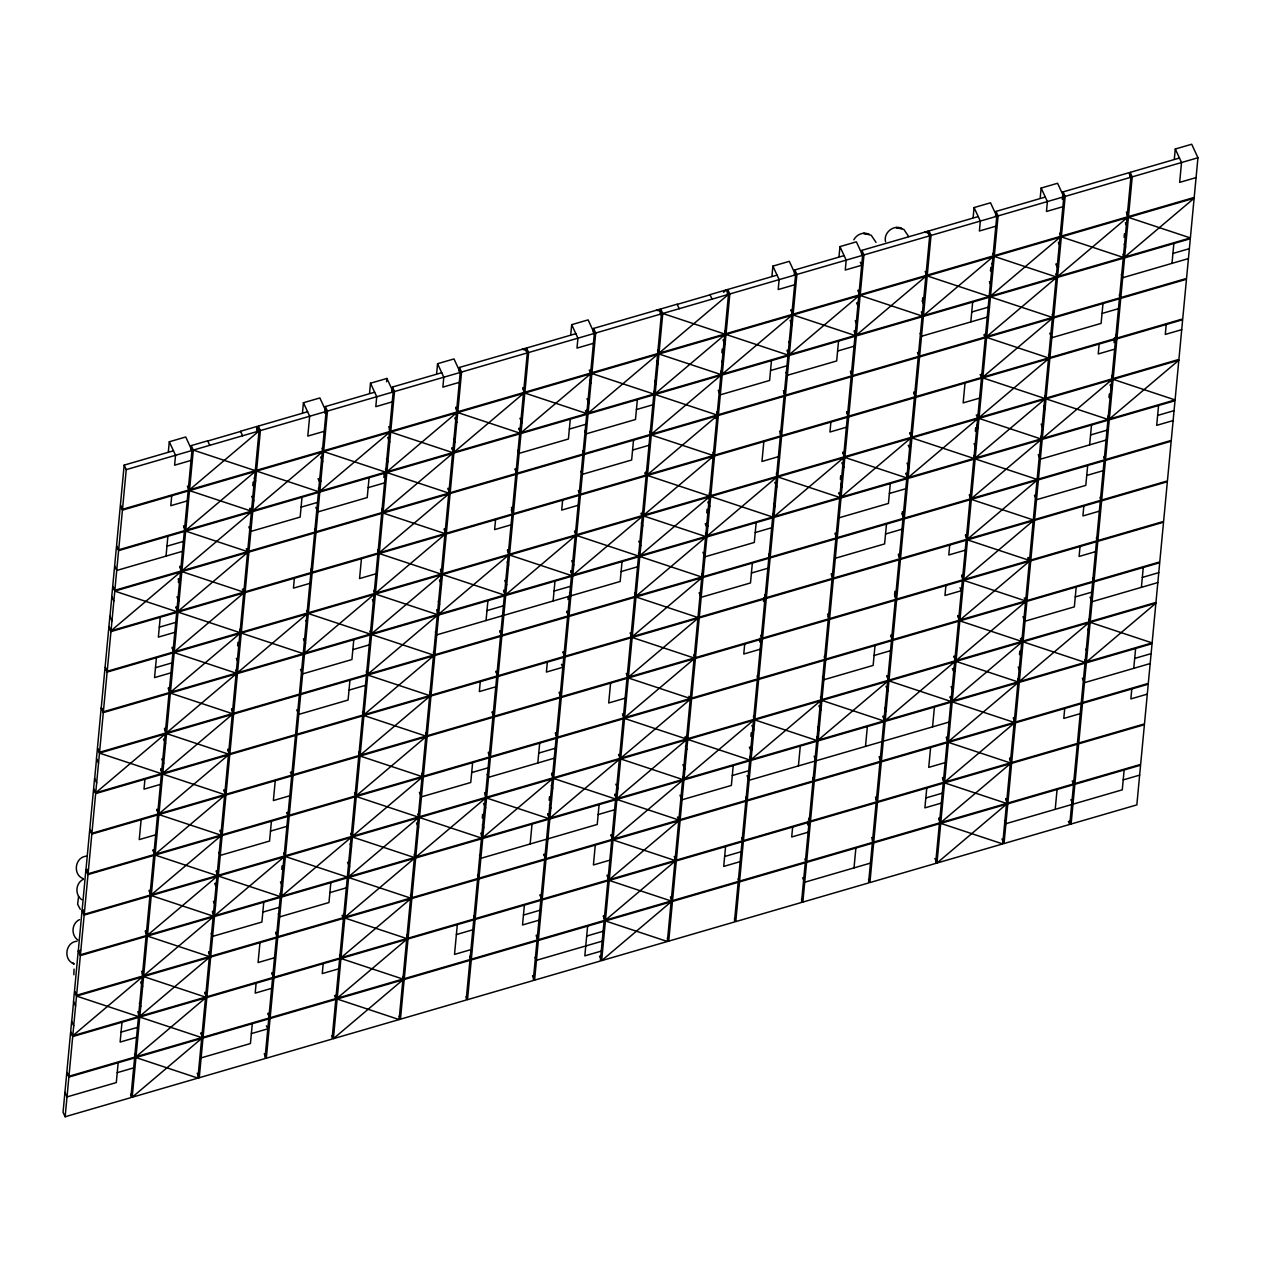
<?xml version="1.0" encoding="UTF-8"?>
<svg xmlns="http://www.w3.org/2000/svg" width="1261" height="1261" viewBox="0 0 1261 1261"><rect width="100%" height="100%" fill="white"/><g stroke="black" fill="none" stroke-linecap="round" stroke-linejoin="round"><path stroke-width="1.5" d="M74.036 969.078L73.863 974.785M80.562 950.305L78.229 950.983L74.525 990.768L76.606 995.26L142.335 976.14L146.071 936.45L80.357 955.586L76.606 995.26M88.207 869.318L85.874 869.995L82.17 909.764L84.251 914.272L149.98 895.152L153.732 855.462L88.002 874.582L84.251 914.272M101.179 708.004L97.475 747.789L99.556 752.281L165.27 733.161L169.021 693.471L103.307 712.607L99.556 752.281M173.466 450.776L124.161 465.12L120.425 504.81L122.506 509.302L188.22 490.182L191.971 450.492L185.73 436.984L169.305 441.776L168.359 451.69M71.719 1021.52L73.595 1001.675M94.67 778.541L96.545 758.696M109.959 616.55L111.835 596.705M65.131 1116.757L68.882 1077.067L66.801 1072.575L63.05 1112.249L65.131 1116.757L130.86 1097.637L134.596 1057.947L68.882 1077.067M68.961 1076.263L72.697 1036.574L70.616 1032.065L66.88 1071.755L68.961 1076.263L134.675 1057.128L138.426 1017.454L72.697 1036.574M84.172 915.076L149.901 895.956L146.15 935.646L80.436 954.766L84.172 915.076L82.091 910.584M88.081 873.778L91.832 834.088L89.752 829.58L86 869.27L88.081 873.778L153.81 854.659L157.546 814.969L91.832 834.088M91.911 833.285L95.647 793.595L93.566 789.087L89.83 828.776L91.911 833.285L157.625 814.149L161.376 774.475L95.647 793.595M103.37 711.787L107.122 672.097L105.041 667.605L101.29 707.295L103.37 711.787L169.1 692.667L172.852 652.977L107.122 672.097M107.201 671.293L110.952 631.603L108.872 627.111L105.12 666.785L107.201 671.293L172.93 652.173L176.682 612.483L110.952 631.603M114.846 590.306L118.597 550.616L116.516 546.108L112.765 585.798L114.846 590.306L180.575 571.17L184.327 531.496L118.597 550.616M118.676 549.812L122.427 510.122L120.347 505.614L116.595 545.304L118.676 549.812L184.405 530.676L188.141 490.986L122.427 510.122M122.506 509.302L126.242 469.628L124.161 465.12M118.171 1062.724L116.296 1082.568L67.006 1096.912L64.926 1092.404M122.002 1022.23L120.126 1042.075L136.551 1037.299M141.122 819.745L139.246 839.59L155.67 834.814M144.952 779.251L144.006 789.165L160.446 784.389M156.411 657.753L154.551 677.598L170.976 672.822M160.242 617.26L158.366 637.104L174.806 632.328M166.026 556.117L167.886 536.272M171.717 495.778L170.787 505.693L187.211 500.916M190.884 449.389L191.231 445.606L207.671 440.814L209.752 445.322M178.4 582.598L178.731 579.004M138.505 1016.634L142.257 976.944L76.527 996.08L72.775 1035.77L138.505 1016.634L76.527 996.08L74.446 991.572L73.516 1001.502L75.597 1005.994M161.455 773.655L165.207 733.965L99.477 753.101L95.726 792.791L161.455 773.655L99.477 753.101L97.396 748.593L96.466 758.523L98.547 763.015M176.745 611.68L180.496 571.99L114.783 591.11L111.031 630.799L176.745 611.68L114.783 591.11L112.702 586.601L111.756 596.532L113.837 601.04M256.598 430.253L256.96 426.47L240.52 431.262L242.601 435.754M257.827 431.041L258.3 426.092L307.589 411.748M237.635 645.884L237.982 642.275M252.767 485.706L253.114 482.096M197.914 1078.108L201.665 1038.433L135.952 1057.553L132.2 1097.243L197.914 1078.108L135.952 1057.553L134.564 1054.559M201.744 1037.614L205.496 997.924L139.766 1017.06L136.015 1056.75L201.744 1037.614L139.766 1017.06L138.379 1014.049M205.575 997.12L209.31 957.43L143.596 976.566L139.845 1016.24L205.575 997.12L143.596 976.566L142.209 973.555M209.389 956.626L213.141 916.936L147.411 936.072L143.675 975.746L209.389 956.626L147.411 936.072L145.33 931.564M213.219 916.132L216.971 876.442L151.241 895.562L147.49 935.252L213.219 916.132L151.241 895.562L149.161 891.07M217.05 875.638L220.785 835.948L155.071 855.068L151.32 894.758L217.05 875.638L155.071 855.068L152.991 850.576M220.864 835.129L224.616 795.455L158.886 814.574L155.15 854.264L220.864 835.129L158.886 814.574L156.805 810.066M224.694 794.635L228.446 754.945L162.716 774.081L158.965 813.771L224.694 794.635L162.716 774.081L160.636 769.573M228.525 754.141L232.26 714.451L166.547 733.587L162.795 773.261L228.525 754.141L166.547 733.587L164.466 729.079M232.339 713.647L236.091 673.957L170.361 693.077L166.625 732.767L232.339 713.647L170.361 693.077L168.28 688.585M236.17 673.153L239.921 633.463L174.191 652.583L170.44 692.273L236.17 673.153L174.191 652.583L172.111 648.091M239.984 632.659L243.736 592.969L178.022 612.089L174.27 651.779L239.984 632.659L178.022 612.089L175.941 607.581M247.566 552.476L178.085 611.286L181.836 571.596L247.566 552.476L243.814 592.15L178.085 611.286L176.004 606.777M255.211 471.472L185.745 530.282L189.497 490.608L255.211 471.472L251.459 511.162L185.745 530.282L183.665 525.79M188.173 486.793L189.56 489.788L255.289 470.668L259.041 430.978L256.96 426.47M203.005 1038.039L268.735 1018.92L264.983 1058.594L199.254 1077.729L203.005 1038.039L200.925 1033.531M206.836 997.546L272.565 978.41L268.814 1018.1L203.084 1037.236L206.836 997.546L204.755 993.037M210.666 957.052L276.38 937.916L272.628 977.606L206.914 996.726L210.666 957.052L208.585 952.544M214.48 916.542L280.21 897.422L276.458 937.112L210.729 956.232L214.48 916.542L212.4 912.05M222.125 835.554L287.855 816.434L284.103 856.109L218.389 875.244L222.125 835.554L220.044 831.046M225.955 795.06L291.685 775.925L287.934 815.615L222.204 834.75L225.955 795.06L223.875 790.552M229.786 754.567L295.5 735.431L291.764 775.121L226.034 794.241L229.786 754.567L227.705 750.059M233.6 714.057L299.33 694.937L295.578 734.627L229.865 753.747L233.6 714.057L231.52 709.565M237.431 673.563L303.16 654.443L299.409 694.133L233.679 713.253L237.431 673.563L236.043 670.568M245.075 592.575L310.805 573.456L307.053 613.13L241.34 632.265L245.075 592.575L243.688 589.581M248.906 552.082L314.635 532.946L310.884 572.636L245.154 591.772L248.906 552.082L247.519 549.071M252.736 511.588L248.984 551.262L314.698 532.142L318.45 492.452L252.736 511.588L251.349 508.577M252.799 510.768L256.55 471.078L322.28 451.958L318.529 491.648L252.799 510.768L322.28 451.958M258.3 426.092L260.381 430.584L256.629 470.274L322.359 451.154L326.11 411.464L319.868 397.956L303.428 402.732L302.498 412.662M252.295 1023.696L250.435 1043.541L201.129 1057.884M256.125 983.202L255.195 993.116L271.619 988.34M259.955 942.708L258.079 962.537L274.504 957.761M263.77 902.198L261.91 922.043L212.605 936.387L211.218 933.392M271.43 821.21L269.555 841.055L220.265 855.399L218.878 852.389M275.245 780.717L273.369 800.562L289.809 795.77M294.38 578.232L293.435 588.146L309.875 583.37M302.025 497.244L300.15 517.073L250.86 531.433L248.78 526.925M281.755 869.349L282.101 865.74M324.739 413.182L325.37 406.562L374.659 392.218M280.289 896.618L284.024 856.928L218.311 876.048L214.559 915.738L280.289 896.618L218.311 876.048L216.23 871.556M303.239 653.639L306.975 613.949L241.261 633.069L237.509 672.759L303.239 653.639L241.261 633.069L239.874 630.074M270.075 1018.525L335.804 999.39L332.053 1039.08L266.323 1058.215L270.075 1018.525L267.994 1014.017M273.905 978.032L339.619 958.896L335.867 998.586L270.153 1017.706L273.905 978.032L271.824 973.524M342.062 915.407L343.449 918.402L339.698 958.092L273.968 977.212L277.719 937.522L275.639 933.03M281.55 897.028L347.279 877.908L343.528 917.598L277.798 936.718L281.55 897.028L280.163 894.033M289.195 816.04L354.924 796.905L351.173 836.595L285.443 855.73L289.195 816.04L287.807 813.03M293.025 775.547L358.739 756.411L355.003 796.101L289.273 815.221L293.025 775.547L291.638 772.536M293.104 774.727L296.839 735.053L362.569 715.917L358.818 755.607L293.104 774.727L291.717 771.732M370.293 634.11L308.314 613.555L374.044 594.435L370.293 634.11L304.579 653.245L308.314 613.555L306.927 610.56M312.145 573.061L308.393 612.751L374.123 593.616L377.874 553.926L312.145 573.061L310.758 570.051M315.975 532.568L381.689 513.432L377.953 553.122L312.224 572.242L315.975 532.568L314.588 529.557M319.79 492.058L385.519 472.938L381.768 512.628L316.054 531.748L319.79 492.058L318.402 489.063M369.552 393.148L370.498 383.218L386.922 378.442L393.164 391.95L389.428 431.64L323.699 450.76L327.45 411.07L325.37 406.562M323.194 963.688L322.249 973.602L338.689 968.826M330.839 882.684L328.963 902.529L279.674 916.873L278.287 913.878M349.959 680.199L348.083 700.044L298.794 714.388L296.713 709.896M353.789 639.705L351.914 659.55L302.624 673.894L300.544 669.386M361.434 558.718L359.558 578.563L375.999 573.771M369.095 477.714L367.219 497.559L317.914 511.903L315.833 507.411M386.623 381.752L386.922 378.442M383.88 477.493L384.416 471.819M391.966 392.013L392.423 387.048L441.728 372.704M347.342 877.089L351.094 837.414L285.38 856.534L281.629 896.224L347.342 877.089L285.38 856.534L283.993 853.539M385.598 472.134L389.35 432.444L323.62 451.564L319.868 491.254L385.598 472.134L323.62 451.564L322.233 448.569M348.619 877.514L344.868 917.204L410.582 898.068L414.333 858.394L348.619 877.514L410.582 898.068M414.412 857.575L352.434 837.02L418.163 817.9L414.412 857.575L348.682 876.71L352.434 837.02L351.047 834.01M436.621 373.619L437.567 363.704L453.992 358.928L460.233 372.436L456.482 412.111L390.768 431.246L394.504 391.556L392.423 387.048M459.13 371.317L459.445 367.44L525.222 348.414L527.303 352.907L523.551 392.597L457.822 411.732L455.741 407.224M399.122 1019.566L402.858 979.876L337.144 999.011L333.393 1038.686L399.122 1019.566L337.144 999.011L335.757 996.001M402.937 979.072L406.688 939.382L340.959 958.502L337.223 998.192L402.937 979.072L340.959 958.502L339.572 955.507M406.767 938.578L410.519 898.888L344.789 918.008L341.037 957.698L406.767 938.578L344.789 918.008L343.402 915.013M418.242 817.081L421.994 777.391L356.264 796.526L352.513 836.216L418.242 817.081L356.264 796.526L354.877 793.516M422.057 776.587L425.808 736.897L360.094 756.033L356.343 795.707L422.057 776.587L360.094 756.033L358.707 753.022M425.887 736.093L429.638 696.403L363.909 715.523L360.157 755.213L425.887 736.093L363.909 715.523L362.522 712.528M429.717 695.599L433.453 655.909L367.739 675.029L363.988 714.719L429.717 695.599L367.739 675.029L366.352 672.034M433.532 655.09L437.283 615.415L371.569 634.535L367.818 674.225L433.532 655.09L371.569 634.535L370.182 631.54M437.362 614.596L441.114 574.906L375.384 594.041L371.632 633.731L437.362 614.596L375.384 594.041L373.997 591.031M441.192 574.102L444.928 534.412L379.214 553.547L375.463 593.222L441.192 574.102L379.214 553.547L377.827 550.537M445.007 533.608L448.758 493.918L383.029 513.054L379.293 552.728L445.007 533.608L383.029 513.054L381.642 510.043M448.837 493.114L452.589 453.424L386.859 472.544L383.108 512.234L448.837 493.114L386.859 472.544L385.472 469.549M452.667 452.62L456.403 412.93L390.689 432.05L386.938 471.74L452.667 452.62L390.689 432.05L389.302 429.055M404.198 979.482L469.927 960.362L466.176 1000.052L400.462 1019.172L404.198 979.482L402.811 976.487M408.028 938.988L404.277 978.678L470.006 959.558L473.758 919.868L408.028 938.988L406.641 935.993M411.858 898.494L477.572 879.374L473.837 919.064L408.107 938.184L411.858 898.494L410.471 895.499M415.673 858L481.403 838.88L477.651 878.554L411.937 897.69L415.673 858L414.286 854.99M423.333 777.012L489.047 757.877L485.296 797.567L419.582 816.687L423.333 777.012L421.946 774.002M427.148 736.503L492.878 717.383L489.126 757.073L423.412 776.193L427.148 736.503L425.761 733.508M430.978 696.009L496.708 676.889L492.956 716.579L427.227 735.699L430.978 696.009L429.591 693.014M434.809 655.515L500.522 636.395L496.771 676.069L431.057 695.205L434.809 655.515L433.421 652.52M438.623 615.021L504.353 595.901L500.601 635.576L434.872 654.711L438.623 615.021L437.236 612.011M446.284 534.034L511.998 514.898L508.246 554.588L442.532 573.708L446.284 534.034L444.203 529.525M450.098 493.524L515.828 474.404L512.076 514.094L446.347 533.214L450.098 493.524L448.018 489.032M453.928 453.03L519.642 433.91L515.907 473.6L450.177 492.72L453.928 453.03L451.848 448.538M457.822 411.732L461.573 372.042L459.493 367.534M457.317 924.644L454.512 954.419L470.936 949.628M472.623 762.669L470.747 782.498L421.458 796.842L419.377 792.349M480.268 681.665L479.338 691.595L495.762 686.804M486.052 620.522L487.912 600.677M495.573 519.674L494.627 529.604L511.068 524.828M525.175 348.32L525.002 350.117L522.196 349.187M511.462 507.3L513.416 513.7L579.146 494.58L582.897 454.89L517.168 474.01L513.416 513.7M526.247 351.33L526.562 348.02L575.851 333.676M482.269 818.011L482.616 814.401M481.481 838.061L485.233 798.371L419.503 817.506L415.752 857.196L481.481 838.061L419.503 817.506L418.116 814.496M504.432 595.082L508.183 555.392L442.453 574.527L438.702 614.217L504.432 595.082L442.453 574.527L441.066 571.517M519.721 433.09L523.473 393.416L457.743 412.536L454.007 452.226L519.721 433.09L457.743 412.536L455.662 408.028M471.267 959.968L536.997 940.848L533.245 980.538L467.516 999.658L471.267 959.968L469.88 956.973M475.098 919.474L540.811 900.354L537.076 940.044L471.346 959.164L475.098 919.474L473.71 916.479M478.912 878.98L544.642 859.86L540.89 899.534L475.176 918.67L478.912 878.98L477.525 875.985M482.742 838.486L548.472 819.351L544.72 859.04L478.991 878.176L482.742 838.486L481.355 835.476M490.387 757.483L556.117 738.363L552.365 778.053L486.651 797.173L490.387 757.483L488.306 752.99M494.217 716.989L559.947 697.869L556.196 737.559L490.466 756.679L494.217 716.989L492.137 712.497M498.048 676.495L563.762 657.375L560.026 697.049L494.296 716.185L498.048 676.495L495.967 671.987M501.862 636.001L567.592 616.881L563.84 656.555L498.127 675.691L501.862 636.001L499.782 631.493M505.693 595.507L571.422 576.372L567.671 616.062L501.941 635.197L505.693 595.507L503.612 590.999M513.337 514.504L579.067 495.384L575.315 535.074L509.586 554.194L513.337 514.504L511.257 510.011M520.998 433.516L586.712 414.396L582.96 454.07L517.246 473.206L520.998 433.516L518.917 429.008M570.76 334.591L571.69 324.676L588.115 319.884L594.357 333.393L590.621 373.083L524.891 392.203L528.643 352.528L526.562 348.02M524.387 905.13L522.511 924.975L538.951 920.199M530.156 843.987L532.032 824.142M537.816 762.984L539.692 743.139M547.337 662.151L546.391 672.066L562.832 667.29L561.444 664.295M553.106 601.008L554.982 581.163M562.627 500.16L561.697 510.09L578.121 505.298M570.287 419.172L568.412 439.017L519.122 453.361L517.735 450.366M568.017 599.59L568.333 596.295M593.269 332.289L593.584 328.412L659.345 309.386L661.426 313.879L657.675 353.569L591.961 372.689L590.574 369.694M549.165 800.309L549.512 796.7M548.551 818.547L552.286 778.857L486.573 797.992L482.821 837.667L548.551 818.547L486.573 797.992L485.186 794.982M571.485 575.568L575.237 535.878L509.523 555.013L505.771 594.688L571.485 575.568L509.523 555.013L507.442 550.505M590.542 373.886L521.061 432.712L524.812 393.022L590.542 373.886L586.791 413.576L521.061 432.712L518.98 428.204M538.337 940.454L604.066 921.334L600.315 961.024L534.585 980.144L538.337 940.454L536.256 935.961M542.167 899.96L607.881 880.84L604.129 920.514L538.415 939.65L542.167 899.96L540.086 895.452M545.981 859.466L611.711 840.33L607.96 880.02L542.23 899.156L545.981 859.466L543.901 854.958M549.812 818.972L615.526 799.837L611.79 839.527L546.06 858.646L549.812 818.972L547.731 814.464M557.457 737.969L623.186 718.849L619.435 758.539L553.705 777.659L557.457 737.969L555.376 733.476M561.287 697.475L627.001 678.355L623.265 718.045L557.535 737.165L561.287 697.475L559.206 692.967M565.101 656.981L630.831 637.861L627.08 677.535L561.366 696.671L565.101 656.981L563.021 652.473M568.932 616.487L634.661 597.351L630.91 637.041L565.18 656.177L568.932 616.487L566.851 611.979M572.762 575.993L638.476 556.858L634.74 596.548L569.01 615.667L572.762 575.993L570.681 571.485M644.749 472.859L646.136 475.87L642.385 515.56L576.655 534.68L580.407 494.99L578.326 490.497M584.237 454.496L649.951 435.376L646.199 475.05L580.486 494.186L584.237 454.496L582.85 451.501M588.052 414.002L653.781 394.882L650.03 434.556L584.3 453.692L588.052 414.002L586.664 410.991M591.961 372.689L595.712 333.014L593.632 328.506M587.626 926.11L584.82 955.87L601.245 951.093M595.271 845.122L593.411 864.967L609.835 860.175M599.101 804.628L597.225 824.458L547.936 838.817M610.576 683.131L608.7 702.976L625.125 698.2M622.051 561.649L620.176 581.479L570.886 595.822L569.499 592.828M633.526 440.152L631.651 459.997L582.361 474.341L580.974 471.346M637.357 399.658L635.481 419.503L586.176 433.847L584.789 430.836M659.14 311.089L659.314 309.292M660.149 314.651L660.685 308.992L677.125 304.2L679.206 308.709M615.604 799.033L619.356 759.343L553.626 778.463L549.891 818.153L615.604 799.033L553.626 778.463L551.546 773.97M570.76 570.681L572.841 575.174L638.555 556.054L642.306 516.364L640.919 513.369M653.86 394.062L657.611 354.373L591.882 373.508L588.13 413.198L653.86 394.062L591.882 373.508L590.495 370.498M705.624 536.54L643.646 515.97L709.376 496.85L705.624 536.54L639.894 555.66L643.646 515.97L642.259 512.975M720.914 374.549L658.951 353.994L724.665 334.859L720.914 374.549L655.2 393.668L658.951 353.994L657.564 350.984M715.57 417.88L715.838 415.074M706.759 512.88L707.09 509.271M708.004 498.568L708.319 495.258M711.835 458.074L712.15 454.764M715.57 418.526L715.917 414.743M721.891 352.702L722.222 349.092M727.282 294.428L727.755 289.478L777.044 275.134M667.368 941.494L671.12 901.82L605.406 920.94L601.655 960.63L667.368 941.494L605.406 920.94L603.325 916.432M671.199 901L674.95 861.31L609.221 880.446L605.469 920.136L671.199 901L609.221 880.446L607.14 875.938M675.029 860.506L678.781 820.816L613.051 839.952L609.299 879.626L675.029 860.506L613.051 839.952L610.97 835.444M682.595 780.323L613.13 839.132L616.881 799.442L682.595 780.323L678.844 820.013L613.13 839.132L611.049 834.64M614.864 794.131L616.944 798.639L682.674 779.519L686.425 739.829L685.038 736.818M619.387 755.134L620.775 758.145L686.504 739.025L690.24 699.335L688.853 696.324M690.319 698.515L694.07 658.841L628.341 677.961L624.605 717.651L690.319 698.515L628.341 677.961L626.26 673.453M694.149 658.021L697.9 618.331L632.171 637.467L628.419 677.157L694.149 658.021L632.171 637.467L630.09 632.959M697.979 617.527L701.715 577.837L636.001 596.973L632.25 636.647L697.979 617.527L636.001 596.973L634.614 593.963M701.794 577.034L705.545 537.344L639.816 556.464L636.08 596.154L701.794 577.034L639.816 556.464L638.429 553.469M709.454 496.046L713.19 456.356L647.476 475.476L643.725 515.166L709.454 496.046L647.476 475.476L646.089 472.481M713.269 455.536L717.02 415.862L651.291 434.982L647.555 474.672L713.269 455.536L651.291 434.982L649.904 431.971M717.099 415.042L720.851 375.352L655.121 394.488L651.37 434.178L717.099 415.042L655.121 394.488L653.734 391.477M657.643 350.18L659.014 353.175L724.744 334.055L728.495 294.365L726.415 289.857L709.99 294.648L712.071 299.141M672.46 901.426L738.189 882.29L734.438 921.98L668.724 941.116L672.46 901.426L670.379 896.918M676.29 860.932L742.02 841.796L738.268 881.486L672.539 900.606L676.29 860.932L674.209 856.424M680.12 820.438L745.834 801.302L742.083 840.992L676.369 860.112L680.12 820.438L678.733 817.427M683.935 779.928L680.183 819.618L745.913 800.499L749.664 760.809L683.935 779.928L682.548 776.934M749.743 760.005L687.765 739.435L753.495 720.315L749.743 760.005L684.014 779.125L687.765 739.435L686.378 736.44M687.844 738.631L691.595 698.941L757.309 679.821L753.558 719.495L687.844 738.631L686.457 735.62M695.41 658.447L691.659 698.137L757.388 679.001L761.14 639.311L695.41 658.447L694.023 655.436M695.489 657.627L699.24 617.953L764.954 598.817L761.218 638.507L695.489 657.627L694.102 654.632M703.055 577.443L699.319 617.133L765.033 598.013L768.784 558.324L703.055 577.443L701.668 574.449M706.885 536.95L772.615 517.83L768.863 557.52L703.134 576.64L706.885 536.95L705.498 533.955M714.53 455.962L780.26 436.842L776.508 476.516L710.794 495.652L714.53 455.962L713.143 452.967M718.36 415.468L784.09 396.332L780.338 436.022L714.609 455.158L718.36 415.468L716.973 412.457M722.19 374.974L787.904 355.838L784.169 395.528L718.439 414.648L722.19 374.974L720.803 371.963M771.953 276.049L772.883 266.118L789.323 261.342L795.565 274.851L791.813 314.541L726.084 333.661L729.835 293.971L727.755 289.478M725.579 846.588L723.704 866.433L740.144 861.641M733.224 765.585L731.364 785.43L682.059 799.773L679.978 795.281M744.699 644.103L743.769 654.018L760.194 649.242M752.36 563.1L750.484 582.945L701.195 597.288L699.114 592.796M756.174 522.606L754.299 542.451L705.009 556.795L702.929 552.302M763.835 441.618L761.959 461.463L778.384 456.671M771.48 360.63L769.604 380.459L720.315 394.819L718.234 390.311M750.878 736.345L751.209 732.736M759.689 641.991L760.036 638.208M763.504 601.481L763.867 597.714M794.351 274.914L794.824 269.949L844.113 255.605M772.694 517.026L776.429 477.336L710.715 496.456L706.964 536.146L772.694 517.026L710.715 496.456L709.328 493.461M787.983 355.035L791.735 315.345L726.005 334.464L722.269 374.154L787.983 355.035L726.005 334.464L724.618 331.47M739.529 881.912L805.259 862.776L801.507 902.466L735.778 921.602L739.529 881.912L738.142 878.901M743.36 841.418L739.608 881.092L805.338 861.972L809.073 822.282L743.36 841.418L741.972 838.407M747.174 800.908L812.904 781.788L809.152 821.478L743.438 840.598L747.174 800.908L745.787 797.914M751.004 760.415L816.734 741.295L812.982 780.985L747.253 800.105L751.004 760.415L749.617 757.42M758.649 679.427L824.379 660.291L820.627 699.981L754.898 719.117L758.649 679.427L757.262 676.416M762.479 638.933L828.209 619.797L824.458 659.487L758.728 678.607L762.479 638.933L761.092 635.922M766.31 598.439L832.024 579.303L828.272 618.993L762.558 638.113L766.31 598.439L764.923 595.428M770.124 557.929L835.854 538.81L832.102 578.5L766.373 597.619L770.124 557.929L768.737 554.935M773.955 517.436L839.668 498.316L835.933 538.006L770.203 557.126L773.955 517.436L772.567 514.441M781.599 436.448L847.329 417.312L843.577 457.002L777.848 476.138L781.599 436.448L780.212 433.437M785.43 395.954L851.143 376.818L847.408 416.508L781.678 435.628L785.43 395.954L784.043 392.943M789.244 355.444L854.974 336.324L851.222 376.014L785.508 395.134L789.244 355.444L787.163 350.952M839.022 256.535L839.952 246.604L856.377 241.828L862.619 255.337L858.883 295.027L793.153 314.147L796.905 274.457L794.824 269.949M792.649 827.074L791.703 836.989L808.143 832.213M798.418 765.916L800.294 746.071M830.889 422.104L829.959 432.019L846.383 427.243M838.549 341.101L836.673 360.945L787.384 375.289L785.997 372.294M807.623 824.946L807.986 821.179M840.378 479.259L840.709 475.649M861.531 254.218L861.846 250.356L927.607 231.315L929.688 235.823L925.937 275.497L860.223 294.633L858.142 290.125M816.797 740.475L820.548 700.801L754.835 719.921L751.083 759.611L816.797 740.475L754.835 719.921L753.447 716.926M839.747 497.496L843.499 457.822L777.785 476.942L774.033 516.632L839.747 497.496L777.785 476.942L776.398 473.947M855.053 335.521L858.804 295.831L793.074 314.951L789.323 354.64L855.053 335.521L793.074 314.951L790.994 310.458M806.599 862.398L872.313 843.262L868.577 882.952L802.847 902.072L806.599 862.398L805.212 859.387M810.413 821.888L876.143 802.768L872.391 842.458L806.677 861.578L810.413 821.888L809.026 818.893M814.243 781.394L879.973 762.274L876.222 801.964L810.492 821.084L814.243 781.394L812.856 778.4M818.074 740.901L883.788 721.781L880.052 761.455L814.322 780.591L818.074 740.901L816.687 737.906M825.719 659.913L891.448 640.777L887.697 680.467L821.967 699.587L825.719 659.913L824.331 656.902M829.549 619.419L895.263 600.283L891.511 639.973L825.797 659.093L829.549 619.419L828.162 616.408M833.363 578.909L899.093 559.789L895.342 599.479L829.612 618.599L833.363 578.909L831.283 574.417M837.194 538.415L902.923 519.296L899.172 558.986L833.442 578.105L837.194 538.415L835.113 533.923M841.024 497.922L906.738 478.802L902.986 518.476L837.272 537.612L841.024 497.922L838.943 493.414M848.669 416.934L914.398 397.798L910.647 437.488L844.917 456.608L848.669 416.934L846.588 412.426M852.499 376.424L918.213 357.304L914.461 396.994L848.748 416.114L852.499 376.424L850.418 371.932M856.314 335.93L922.043 316.81L918.292 356.5L852.562 375.62L856.314 335.93L854.233 331.438M860.223 294.633L863.958 254.943L861.878 250.435M802.642 877.735L804.723 882.227L854.012 867.883L855.888 848.054M865.487 746.402L867.363 726.557M875.008 645.569L873.132 665.414L823.843 679.758L822.456 676.747M886.483 524.072L884.607 543.917L835.318 558.26M890.313 483.578L888.438 503.423L839.148 517.767M927.402 233.033L927.56 231.22M894.916 591.283L894.601 594.577L896.681 599.085L962.411 579.965L966.162 540.275L900.433 559.395L896.681 599.085M902.214 513.495L902.387 511.698M928.632 234.231L928.947 230.921L978.237 216.577M922.39 301.363L922.737 297.754M883.866 720.961L887.618 681.287L821.888 700.407L818.153 740.097L883.866 720.961L821.888 700.407L820.501 697.396M906.817 477.982L910.568 438.292L844.838 457.428L841.087 497.118L906.817 477.982L844.838 457.428L842.758 452.92M922.122 316.007L925.858 276.317L860.144 295.437L856.392 335.127L922.122 316.007L860.144 295.437L858.063 290.928M873.652 842.868L939.382 823.748L935.63 863.438L869.917 882.558L873.652 842.868L872.265 839.873M877.483 802.374L943.212 783.254L939.461 822.944L873.731 842.064L877.483 802.374L876.096 799.379M881.313 761.88L947.027 742.761L943.291 782.435L877.561 801.57L881.313 761.88L879.232 757.372M885.127 721.387L950.857 702.267L947.106 741.941L881.392 761.077L885.127 721.387L883.047 716.879M892.788 640.399L958.502 621.263L954.766 660.953L889.037 680.073L892.788 640.399L890.707 635.891M896.603 599.889L962.332 580.769L958.581 620.459L892.867 639.579L896.603 599.889L894.522 595.397M904.263 518.901L969.977 499.782L966.241 539.456L900.512 558.591L904.263 518.901L902.182 514.393M908.078 478.408L973.807 459.272L970.056 498.962L904.342 518.098L908.078 478.408L905.997 473.9M915.738 397.42L981.452 378.284L977.701 417.974L911.987 437.094L915.738 397.42L913.658 392.912M983.895 334.796L985.282 337.79L981.531 377.48L915.801 396.6L919.553 356.91L917.472 352.418M923.383 316.416L989.113 297.297L985.361 336.986L919.632 356.106L923.383 316.416L921.302 311.924M973.145 217.491L974.075 207.576L990.515 202.785L996.757 216.293L993.006 255.983L927.276 275.119L931.028 235.429L928.947 230.921M926.772 788.03L924.896 807.875L941.337 803.099M930.602 747.537L928.726 767.382L945.167 762.606M932.557 726.888L934.433 707.043M945.908 585.545L944.962 595.476L961.402 590.684L960.015 587.689M949.722 545.051L948.792 554.982L965.217 550.19M965.028 383.06L963.152 402.905L979.576 398.129M970.797 321.918L972.672 302.073M995.544 216.372L996.017 211.407L1045.306 197.063M975.352 431.215L975.699 427.605M990.484 271.02L990.831 267.411M950.936 701.447L954.687 661.757L888.958 680.893L885.206 720.583L950.936 701.447L888.958 680.893L886.877 676.385M973.886 458.468L977.638 418.778L911.908 437.914L908.156 477.588L973.886 458.468L911.908 437.914L909.827 433.406M989.176 296.477L992.927 256.803L927.213 275.923L923.462 315.613L989.176 296.477L927.213 275.923L925.133 271.414M1040.956 438.954L978.977 418.4L1044.691 399.264L1040.956 438.954L975.226 458.074L978.977 418.4L977.59 415.389M990.452 296.902L986.701 336.592L1052.415 317.457L1056.166 277.783L990.452 296.902L1052.415 317.457M1056.245 276.963L994.267 256.409L1059.997 237.273L1056.245 276.963L990.515 296.099L994.267 256.409L992.88 253.398M996.017 211.407L998.097 215.915L994.346 255.589L1060.075 236.469L1063.827 196.779L1057.585 183.271L1041.145 188.062L1040.215 197.977M1062.361 199.443L1063.086 191.893L1128.8 172.757L1130.881 177.265L1127.129 216.955L1061.415 236.075L1060.028 233.08M1019.471 654.664L1019.818 651.07M1002.7 843.924L1006.451 804.234L940.722 823.354L936.97 863.044L1002.7 843.924L940.722 823.354L938.641 818.862M1006.53 803.43L1010.266 763.74L944.552 782.86L940.801 822.55L1006.53 803.43L944.552 782.86L942.471 778.352M1010.345 762.921L1014.096 723.247L948.382 742.366L944.631 782.056L1010.345 762.921L948.382 742.366L946.302 737.858M1014.175 722.427L1017.926 682.737L952.197 701.873L948.445 741.563L1014.175 722.427L952.197 701.873L950.116 697.365M1018.005 681.933L1021.741 642.243L956.027 661.379L952.276 701.053L1018.005 681.933L956.027 661.379L953.947 656.871M1025.571 601.749L956.106 660.559L959.842 620.869L1025.571 601.749L1021.82 641.439L956.106 660.559L954.025 656.067M1033.216 520.761L963.751 579.571L967.502 539.881L1033.216 520.761L1029.48 560.436L963.751 579.571L961.67 575.063M1033.295 519.942L1037.046 480.268L971.317 499.388L967.581 539.077L1033.295 519.942L971.317 499.388L969.236 494.879M1037.125 479.448L1040.877 439.758L975.147 458.894L971.396 498.584L1037.125 479.448L975.147 458.894L973.76 455.883M1044.77 398.46L1048.522 358.77L982.792 377.89L979.056 417.58L1044.77 398.46L982.792 377.89L981.405 374.895M1048.6 357.966L1052.352 318.276L986.622 337.396L982.871 377.086L1048.6 357.966L986.622 337.396L985.235 334.401M1007.791 803.84L1073.521 784.72L1069.769 824.41L1004.04 843.53L1007.791 803.84L1005.711 799.332M1011.621 763.346L1077.335 744.226L1073.584 783.901L1007.87 803.036L1011.621 763.346L1009.541 758.838M1015.436 722.852L1081.166 703.717L1077.414 743.407L1011.685 762.542L1015.436 722.852L1013.355 718.344M1019.266 682.359L1084.996 663.223L1081.244 702.913L1015.515 722.033L1019.266 682.359L1017.879 679.348M1026.911 601.355L1092.641 582.235L1088.889 621.925L1023.16 641.045L1026.911 601.355L1025.524 598.36M1030.741 560.861L1026.99 600.551L1092.72 581.431L1096.455 541.741L1030.741 560.861L1029.354 557.866M1042.216 439.38L1038.465 479.054L1104.195 459.934L1107.93 420.244L1042.216 439.38L1040.829 436.369M1108.009 419.44L1046.031 398.87L1111.761 379.75L1108.009 419.44L1042.295 438.56L1046.031 398.87L1044.644 395.875M1049.861 358.376L1046.11 398.066L1111.839 378.946L1115.591 339.256L1049.861 358.376L1048.474 355.381M1053.692 317.882L1119.405 298.762L1115.67 338.437L1049.94 357.572L1053.692 317.882L1052.304 314.887M1057.506 277.388L1123.236 258.253L1119.484 297.943L1053.77 317.078L1057.506 277.388L1056.119 274.378M1061.415 236.075L1065.167 196.401L1063.086 191.893M1004.528 820.69L1005.915 823.685L1055.205 809.341L1057.081 789.496M1064.725 708.509L1063.795 718.423L1080.22 713.647M1076.2 587.011L1074.34 606.856L1025.035 621.2L1022.955 616.708M1080.031 546.517L1079.101 556.448L1095.525 551.656M1083.861 506.024L1082.915 515.938L1099.356 511.162M1087.676 465.53L1085.8 485.375L1036.51 499.719L1034.43 495.21M1089.63 444.865L1091.506 425.036M1099.151 344.032L1098.221 353.963L1114.645 349.171M1102.981 303.538L1101.105 323.383L1051.816 337.727L1049.735 333.219M1108.971 397.593L1109.317 393.984M1114.062 342.629L1114.535 337.664M1124.103 237.399L1124.449 233.789M1129.683 177.328L1130.14 172.379L1179.445 158.035M1085.059 662.419L1088.81 622.729L1023.097 641.849L1019.345 681.539L1085.059 662.419L1023.097 641.849L1021.709 638.854M1123.315 257.449L1127.066 217.759L1061.336 236.895L1057.585 276.569L1123.315 257.449L1061.336 236.895L1059.949 233.884M1074.861 784.326L1140.574 765.206L1136.839 804.881L1071.109 824.016L1074.861 784.326L1073.474 781.331M1074.939 783.522L1078.675 743.832L1144.405 724.697L1140.653 764.387L1074.939 783.522L1073.552 780.512M1086.336 662.829L1082.584 702.519L1148.298 683.399L1152.05 643.709L1086.336 662.829L1084.949 659.834M1152.128 642.905L1090.15 622.335L1155.88 603.215L1152.128 642.905L1086.399 662.025L1090.15 622.335L1088.763 619.34M1093.981 581.841L1090.229 621.531L1155.959 602.411L1159.71 562.721L1093.981 581.841L1092.593 578.846M1097.811 541.347L1163.525 522.227L1159.773 561.902L1094.059 581.037L1097.811 541.347L1096.424 538.352M1101.625 500.853L1167.355 481.718L1163.604 521.408L1097.874 540.543L1101.625 500.853L1100.238 497.843M1105.456 460.36L1171.17 441.224L1167.434 480.914L1101.704 500.034L1105.456 460.36L1104.069 457.349M1109.27 419.85L1175 400.73L1171.248 440.42L1105.534 459.54L1109.27 419.85L1107.883 416.855M1116.931 338.862L1182.645 319.742L1178.909 359.417L1113.179 378.552L1116.931 338.862L1115.544 335.867M1120.745 298.368L1186.475 279.248L1182.723 318.923L1117.01 338.058L1120.745 298.368L1119.358 295.358M1124.576 257.874L1190.305 238.739L1186.554 278.429L1120.824 297.564L1124.576 257.874L1123.188 254.864M1174.338 158.949L1175.284 149.019L1191.708 144.243L1197.95 157.751L1194.199 197.441L1128.485 216.561L1132.22 176.871L1130.14 172.379M1124.15 769.982L1122.274 789.827L1072.985 804.171L1070.904 799.663M1131.795 688.995L1130.865 698.909L1147.289 694.133M1133.749 668.33L1135.625 648.485M1141.394 587.342L1143.27 567.497M1158.575 405.506L1156.7 425.351L1173.124 420.575M1166.22 324.518L1165.29 334.433L1181.715 329.657M1171.989 263.376L1173.865 243.531M1175.079 399.926L1178.83 360.236L1113.1 379.356L1109.349 419.046L1175.079 399.926L1113.1 379.356L1111.713 376.361M1190.384 237.935L1194.12 198.245L1128.406 217.381L1124.654 257.055L1190.384 237.935L1128.406 217.381L1127.019 214.37M78.56 896.476L77.63 904.232L80.278 909.307M853.823 239.811C856.613 234.436 863.47 231.535 869.113 234.262L863.454 233.38L871.209 235.24L876.032 242.396M180.496 571.99L111.031 630.799L108.95 626.291L109.88 616.377L111.961 620.869M389.35 432.444L319.868 491.254L318.481 488.259M243.736 592.969L174.27 651.779L172.19 647.271M456.403 412.93L386.938 471.74L385.551 468.745M239.921 633.463L170.44 692.273L168.359 687.765M452.589 453.424L383.108 512.234L381.72 509.239M523.473 393.416L454.007 452.226L451.927 447.718M165.207 733.965L95.726 792.791L93.645 788.283L94.591 778.352L96.671 782.86M236.091 673.957L166.625 732.767L164.545 728.275M306.975 613.949L237.509 672.759L236.122 669.764M448.758 493.918L379.293 552.728L377.906 549.733M723.515 292.316L726.415 289.857M232.26 714.451L162.795 773.261L160.714 768.769M304.579 653.245L374.044 594.435M444.928 534.412L375.463 593.222L374.076 590.227M657.611 354.373L588.13 413.198L586.743 410.188M228.446 754.945L158.965 813.771L156.884 809.263M441.114 574.906L371.632 633.731L370.245 630.721M655.2 393.668L724.665 334.859M224.616 795.455L155.15 854.264L153.07 849.756M437.283 615.415L367.818 674.225L366.431 671.215M508.183 555.392L438.702 614.217L436.621 609.709M720.851 375.352L651.37 434.178L649.982 431.167M791.735 315.345L722.269 374.154L720.882 371.16M220.785 835.948L151.32 894.758L149.239 890.25M433.453 655.909L363.988 714.719L362.601 711.724M575.237 535.878L505.771 594.688L503.691 590.195M717.02 415.862L647.555 474.672L646.168 471.661M858.804 295.831L789.323 354.64L787.242 350.132M216.971 876.442L147.49 935.252L145.409 930.744M429.638 696.403L360.157 755.213L358.77 752.218M713.19 456.356L643.725 515.166L642.338 512.155M925.858 276.317L856.392 335.127L854.312 330.618M142.257 976.944L72.775 1035.77L70.695 1031.262L71.641 1021.347L73.721 1025.839M213.141 916.936L143.675 975.746L141.595 971.254M284.024 856.928L214.559 915.738L212.478 911.23M425.808 736.897L356.343 795.707L354.956 792.712M639.894 555.66L709.376 496.85M992.927 256.803L923.462 315.613L922.075 312.602M209.31 957.43L139.845 1016.24L137.764 1011.748M351.094 837.414L281.629 896.224L280.241 893.214M421.994 777.391L352.513 836.216L351.125 833.206M705.545 537.344L636.08 596.154L634.693 593.159M776.429 477.336L706.964 536.146L705.577 533.135M990.515 296.099L1059.997 237.273M205.496 997.924L136.015 1056.75L134.628 1053.739M348.682 876.71L418.163 817.9M701.715 577.837L632.25 636.647L630.863 633.652M843.499 457.822L774.033 516.632L772.646 513.621M1056.166 277.783L986.701 336.592L985.314 333.582M1127.066 217.759L1057.585 276.569L1056.198 273.574M201.665 1038.433L132.2 1097.243L130.813 1094.233M414.333 858.394L344.868 917.204L343.481 914.193M485.233 798.371L415.752 857.196L414.365 854.186M697.9 618.331L628.419 677.157L627.032 674.146M910.568 438.292L841.087 497.118L839.006 492.61M1052.352 318.276L982.871 377.086L981.484 374.091M1194.12 198.245L1124.654 257.055L1123.267 254.06M410.519 898.888L341.037 957.698L339.65 954.703M552.286 778.857L482.821 837.667L480.74 833.174M694.07 658.841L624.605 717.651L623.218 714.64M977.638 418.778L908.156 477.588L906.076 473.096M1048.522 358.77L979.056 417.58L977.669 414.585M406.688 939.382L337.223 998.192L335.836 995.197M619.356 759.343L549.891 818.153L547.81 813.66M975.226 458.074L1044.691 399.264M402.858 979.876L333.393 1038.686L332.006 1035.691M1040.877 439.758L971.396 498.584L970.008 495.573M1042.295 438.56L1111.761 379.75M684.014 779.125L753.495 720.315M1037.046 480.268L967.581 539.077L965.5 534.569M1178.83 360.236L1109.349 419.046L1107.962 416.051M678.781 820.816L609.299 879.626L607.219 875.134M820.548 700.801L751.083 759.611L749.696 756.6M674.95 861.31L605.469 920.136L603.389 915.628M887.618 681.287L818.153 740.097L816.765 737.086M671.12 901.82L601.655 960.63L599.574 956.122M954.687 661.757L885.206 720.583L883.126 716.075M1021.741 642.243L952.276 701.053L950.195 696.561M1017.926 682.737L948.445 741.563L946.365 737.054M1088.81 622.729L1019.345 681.539L1017.958 678.544M1014.096 723.247L944.631 782.056L942.55 777.548M1086.399 662.025L1155.88 603.215M1010.266 763.74L940.801 822.55L938.72 818.042M1006.451 804.234L936.97 863.044L934.89 858.536M83.368 879.311C75.487 883.015 74.683 894.79 81.792 899.723M79.49 919.632C71.609 923.32 70.805 935.11 77.898 940.028M207.75 441.003L240.615 431.435M677.204 304.39L710.069 294.822M126.242 469.628L191.971 450.492M260.381 430.584L326.11 411.464M327.45 411.07L393.164 391.95M394.504 391.556L460.233 372.436M461.573 372.042L527.303 352.907M528.643 352.528L594.357 333.393M595.712 333.014L661.426 313.879M729.835 293.971L795.565 274.851M796.905 274.457L862.619 255.337M863.958 254.943L929.688 235.823M931.028 235.429L996.757 216.293M998.097 215.915L1063.827 196.779M1065.167 196.401L1130.881 177.265M1132.22 176.871L1197.95 157.751M191.041 460.423L174.601 465.199L175.547 455.284L169.305 441.776M392.234 401.865L375.794 406.657L376.74 396.726L370.498 383.218M459.303 382.351L442.863 387.127L443.809 377.212L437.567 363.704M593.427 343.323L577.002 348.099L577.932 338.184L571.69 324.676M794.619 284.765L778.195 289.557L779.125 279.627L772.883 266.118M995.812 226.223L979.387 230.999L980.317 221.085L974.075 207.576M1062.881 206.709L1046.457 211.485L1047.387 201.571L1041.145 188.062M324.235 431.309L307.794 436.085L309.67 416.24L303.428 402.732M1196.074 177.596L1179.65 182.372L1181.525 162.527L1175.284 149.019M166.956 546.186L183.381 541.41M301.08 507.158L317.52 502.382M368.149 487.644L384.589 482.868M569.341 429.087L585.782 424.311M636.411 409.573L652.835 404.797M770.55 370.545L786.974 365.769M837.603 351.031L854.044 346.255M971.742 312.003L988.167 307.211M1172.935 253.445L1189.359 248.669M182.451 551.325L116.721 570.461L114.641 565.953M987.237 317.141L921.507 336.261L920.12 333.267M1188.429 258.584L1122.7 277.719L1121.313 274.709M919.553 356.91L985.282 337.79M632.581 450.067L649.021 445.291M1102.035 313.453L1118.475 308.677M580.407 494.99L646.136 475.87M159.312 627.19L175.736 622.398M155.481 667.684L171.906 662.908M352.859 649.636L369.284 644.844M486.982 610.592L503.407 605.816M554.052 591.078L570.476 586.302M621.106 571.564L637.546 566.788M755.244 532.536L771.669 527.744M889.368 493.492L905.808 488.716M1090.576 434.95L1107 430.174M1157.63 415.436L1174.07 410.645M502.477 615.731L436.747 634.866L435.36 631.856M503.817 615.352L569.546 596.217M1106.055 440.089L1040.341 459.209L1038.26 454.717M349.029 690.13L365.454 685.338M751.414 573.03L767.854 568.254M885.553 534.002L901.978 529.21M1086.746 475.444L1103.17 470.668M86.442 856.172C74.856 857.023 72.476 874.724 83.226 878.649M270.484 831.125L286.925 826.349M471.677 772.583L488.117 767.807M538.746 753.069L555.187 748.293M874.078 655.484L890.502 650.708M1075.27 596.942L1091.695 592.15M1142.34 577.428L1158.764 572.636M554.241 758.208L488.511 777.328L487.124 774.333M1157.834 582.566L1092.105 601.686L1090.024 597.178M84.377 909.812L82.06 910.489L78.355 950.274L80.436 954.766M77 941.242C65.414 942.093 63.034 959.81 73.784 963.719L72.507 963.041L74.163 964.05M262.84 912.129L279.264 907.337M329.909 892.615L346.334 887.823M598.171 814.543L614.596 809.767M732.294 775.515L748.719 770.723M1134.679 658.415L1151.12 653.639M546.596 839.195L480.867 858.331L479.479 855.321M814.858 761.14L749.129 780.26L747.048 775.751M881.912 741.626L816.198 760.746L814.117 756.237M883.267 741.232L948.981 722.096M1150.174 663.554L1084.46 682.674L1082.379 678.182M277.719 937.522L343.449 918.402M121.056 1032.144L137.496 1027.368M456.387 934.574L472.812 929.783M523.457 915.06L539.881 910.269M724.649 856.503L741.074 851.727M925.842 797.961L942.266 793.169M117.241 1072.654L133.666 1067.862M251.365 1033.61L267.789 1028.834L266.402 1025.839M586.696 936.04L603.121 931.248M1123.204 779.897L1139.645 775.121M602.191 941.179L536.461 960.299L535.074 957.304M854.012 867.883L870.453 863.107M1055.205 809.341L1071.645 804.565M924.581 232.087L925.984 232.56M656.319 310.159L657.738 310.632M724.744 334.055L662.766 313.485L660.685 308.992M638.555 556.054L576.576 535.484L574.496 530.991M255.289 470.668L193.311 450.098L191.231 445.606M256.55 471.078L318.529 491.648M686.504 739.025L624.526 718.455L622.445 713.947M682.674 779.519L620.696 758.949L618.615 754.456M1126.404 212.069L1128.485 216.561M1125.379 222.787L1127.46 227.295M1124.197 244.13L1125.584 247.14M1119.437 294.554L1120.824 297.564M1115.622 335.048L1117.01 338.058M1058.326 242.301L1060.406 246.809M1111.792 375.542L1113.179 378.552M1057.144 263.659L1058.531 266.654M1055.804 264.038L1057.191 267.048M1110.09 384.778L1112.17 389.286M1052.383 314.068L1053.77 317.078M1104.147 456.545L1105.534 459.54M1048.553 354.562L1049.94 357.572M1100.317 497.039L1101.704 500.034M991.95 263.328L993.337 266.323M989.381 281.676L991.461 286.168M1043.714 405.79L1045.101 408.8M1096.487 537.533L1097.874 540.543M1041.145 424.137L1043.225 428.645M1092.672 578.027L1094.059 581.037M980.144 374.47L981.531 377.48M925.889 272.108L927.276 275.119M908.692 236.579L903.869 229.439L896.114 227.563L901.773 228.446C893.923 224.285 883.22 232.623 885.553 241.765M1087.833 629.255L1089.22 632.265M1085.957 649.1L1087.345 652.11M976.313 414.964L977.701 417.974M922.311 301.19L924.392 305.682M976.644 425.32L978.032 428.314M1028.093 557.441L1029.48 560.436L967.502 539.881L965.422 535.373M1028.014 558.245L1029.402 561.255L1025.65 600.945L959.92 620.065L957.84 615.557M974.075 443.651L976.156 448.159M918.244 353.112L919.632 356.106M1024.263 597.935L1025.65 600.945L963.672 580.375L961.591 575.883M860.301 262.256L861.689 265.251L845.264 270.043L846.194 260.113L839.952 246.604M913.721 392.092L915.801 396.6M1021.773 638.05L1023.16 641.045M1020.433 638.429L1021.82 641.439L959.842 620.869L957.761 616.377M857.811 302.356L859.198 305.367M856.534 302.876L857.858 305.745M1072.197 780.906L1073.584 783.901M909.906 432.602L911.987 437.094M1018.194 667.116L1020.275 671.624M855.242 320.704L857.322 325.196M908.235 445.212L909.622 448.222M907.022 463.165L909.102 467.673M1069.722 821.006L1071.109 824.016M1068.382 821.4L1069.769 824.41M1013.434 717.541L1015.515 722.033M850.481 371.112L852.562 375.62M902.261 513.59L904.342 518.098M1009.604 758.034L1011.685 762.542M846.667 411.622L848.748 416.114M791.073 309.639L793.153 314.147M953.694 668.298L955.081 671.293M952.354 668.677L953.742 671.687M898.431 554.083L900.512 558.591M790.064 320.373L792.144 324.881M898.352 554.903L900.433 559.395M1005.789 798.528L1007.87 803.036M842.837 452.116L844.917 456.608M951.125 686.63L953.206 691.138M788.882 341.715L790.269 344.726M841.828 462.85L843.908 467.342M840.646 484.192L842.033 487.187M1001.959 839.022L1004.04 843.53M783.428 390.642L785.508 395.134M890.786 635.087L892.867 639.579M835.192 533.104L837.272 537.612M779.597 431.136L781.678 435.628M886.956 675.581L889.037 680.073M724.697 330.666L726.084 333.661M885.947 686.315L888.028 690.807M831.362 573.597L833.442 578.105M722.994 339.887L725.075 344.395M776.461 473.127L777.848 476.138M884.765 707.657L886.152 710.652M721.812 361.229L723.199 364.24M774.758 482.364L776.839 486.856M827.547 614.091L829.612 618.599M773.576 503.706L774.963 506.701M879.311 756.568L881.392 761.077M717.052 411.653L718.439 414.648M824.41 656.098L825.797 659.093M768.816 554.131L770.203 557.126M875.481 797.062L877.561 801.57M713.222 452.147L714.609 455.158M820.58 696.592L821.967 699.587M818.878 705.829L820.958 710.321M764.986 594.625L766.373 597.619M656.618 360.914L658.006 363.909M871.65 837.556L873.731 842.064M709.407 492.641L710.794 495.652M817.695 727.171L819.083 730.166M654.743 380.743L656.13 383.754M707.784 502.051L709.77 506.386M761.171 635.118L762.558 638.113M706.507 523.22L707.894 526.215M705.23 523.725L706.554 526.609M868.53 879.563L869.917 882.558M812.935 777.58L814.322 780.591M757.341 675.612L758.728 678.607M701.746 573.645L703.134 576.64M809.105 818.09L810.492 821.084M753.511 716.106L754.898 719.117M589.234 370.088L590.621 373.083M751.887 725.516L753.889 729.835M589.549 380.428L590.936 383.423M805.29 858.583L806.677 861.578M750.626 746.685L752.013 749.68M749.349 747.19L750.673 750.074M586.995 398.76L589.076 403.268M641.329 522.889L642.716 525.9M585.403 410.582L586.791 413.576L524.812 393.022L522.732 388.514M638.76 541.237L640.84 545.745M801.46 899.077L802.847 902.072M745.866 797.11L747.253 800.105M582.913 450.681L584.3 453.692M742.051 837.603L743.438 840.598M579.098 491.175L580.486 494.186M522.811 387.71L524.891 392.203M685.432 746.354L686.819 749.365M575.268 531.685L576.655 534.68M682.879 764.702L684.959 769.21M519.926 418.289L522.007 422.782M571.69 560.751L573.771 565.259M734.391 918.591L735.778 921.602M677.456 817.002L678.844 820.013L616.881 799.442L614.801 794.95M515.166 468.698L517.246 473.206M515.087 469.518L517.168 474.01M566.93 611.175L569.01 615.667M674.982 857.117L676.369 860.112M563.1 651.669L565.18 656.177M454.732 417.958L456.813 422.451M671.151 897.611L672.539 900.606M507.505 549.701L509.586 554.194M615.809 784.216L617.89 788.724M453.55 439.301L454.937 442.296M507.19 561.933L508.577 564.928M559.285 692.163L561.366 696.671M504.715 580.454L506.701 584.773M667.337 938.105L668.724 941.116M448.096 488.212L450.177 492.72M555.455 732.657L557.535 737.165M499.86 630.689L501.941 635.197M444.266 528.706L446.347 533.214M551.624 773.151L553.705 777.659M388.687 426.738L390.768 431.246M551.309 785.382L552.696 788.393M496.046 671.183L498.127 675.691M387.663 437.472L389.744 441.98M440.452 569.215L442.532 573.708M549.433 805.227L550.821 808.238M386.481 458.815L387.868 461.825M439.427 579.95L441.508 584.442M492.216 711.677L494.296 716.185M438.261 601.292L439.648 604.287M543.98 854.154L546.06 858.646M488.385 752.171L490.466 756.679M433.485 651.701L434.872 654.711M540.149 894.648L542.23 899.156M484.571 792.68L486.651 797.173M322.312 447.75L323.699 450.76M483.546 803.399L485.627 807.907M429.67 692.194L431.057 695.205M320.609 456.986L322.69 461.494M536.335 935.142L538.415 939.65M482.364 824.757L483.751 827.752M319.427 478.329L320.814 481.339M318.087 478.723L319.474 481.718M372.373 599.464L374.454 603.956M425.84 732.704L427.227 735.699M532.505 975.636L534.585 980.144M477.604 875.166L478.991 878.176M314.667 528.753L316.054 531.748M422.025 773.198L423.412 776.193M473.789 915.659L475.176 918.67M310.836 569.247L312.224 572.242M418.195 813.692L419.582 816.687M416.493 822.929L418.573 827.421M254.233 477.998L255.62 481.008M469.959 956.153L471.346 959.164M251.664 496.345L253.745 500.853M305.997 620.475L307.385 623.47M250.072 508.167L251.459 511.162L189.497 490.608L187.416 486.1M250.009 508.971L251.396 511.966L247.645 551.656L181.915 570.792L179.834 566.284M303.428 638.823L305.509 643.315M466.129 996.663L467.516 999.658M410.55 894.679L411.937 897.69M246.258 548.661L247.645 551.656L185.666 531.102L183.586 526.594M406.72 935.173L408.107 938.184M243.767 588.761L245.154 591.772M242.427 589.155L243.814 592.15L181.836 571.596L179.756 567.087M350.117 843.94L351.504 846.935M239.953 629.255L241.34 632.265M347.547 862.288L349.628 866.78M290.377 772.126L291.764 775.121M236.359 658.337L238.439 662.829M399.075 1016.177L400.462 1019.172M287.886 812.226L289.273 815.221M286.546 812.62L287.934 815.615M178.179 578.909L179.566 581.904M231.598 708.745L233.679 713.253M176.95 596.863L179.03 601.355M284.056 852.72L285.443 855.73M227.784 749.255L229.865 753.747M334.48 995.591L335.867 998.586M280.478 881.802L282.559 886.294M223.954 789.749L226.034 794.241M275.718 932.21L277.798 936.718M220.123 830.242L222.204 834.75M271.887 972.72L273.968 977.212M163.52 738.993L165.601 743.501M216.309 870.736L218.389 875.244M161.739 759.027L163.725 763.346M215.978 882.968L217.365 885.979M214.701 883.488L216.025 886.357M268.073 1013.213L270.153 1017.706M213.408 901.316L215.489 905.824M264.243 1053.707L266.323 1058.215M101.227 708.099L103.307 712.607M208.648 951.74L210.729 956.232M204.834 992.234L206.914 996.726M201.003 1032.727L203.084 1037.236M197.173 1073.221L199.254 1077.729M140.57 981.972L142.651 986.48M85.921 870.09L88.002 874.582M139.388 1003.33L140.775 1006.325M78.277 951.078L80.357 955.586M185.666 531.102L181.915 570.792L251.396 511.966L185.666 531.102M193.311 450.098L189.56 489.788L259.041 430.978L193.311 450.098M300.67 694.543L296.918 734.233L362.648 715.113L366.399 675.423L300.67 694.543M304.5 654.049L300.748 693.739L366.478 674.619L370.214 634.929L304.5 654.049M576.576 535.484L572.841 575.174L642.306 516.364L576.576 535.484M620.696 758.949L616.944 798.639L686.425 739.829L620.696 758.949M624.526 718.455L620.775 758.145L690.24 699.335L624.526 718.455M662.766 313.485L659.014 353.175L728.495 294.365L662.766 313.485M963.672 580.375L959.92 620.065L1029.402 561.255L963.672 580.375M1034.556 520.367L1030.82 560.057L1096.534 540.922L1100.286 501.248L1034.556 520.367M1038.386 479.874L1034.635 519.564L1100.364 500.428L1104.116 460.738L1038.386 479.874M1082.505 703.339L1078.754 743.013L1144.484 723.893L1148.235 684.203L1082.505 703.339"/></g></svg>
